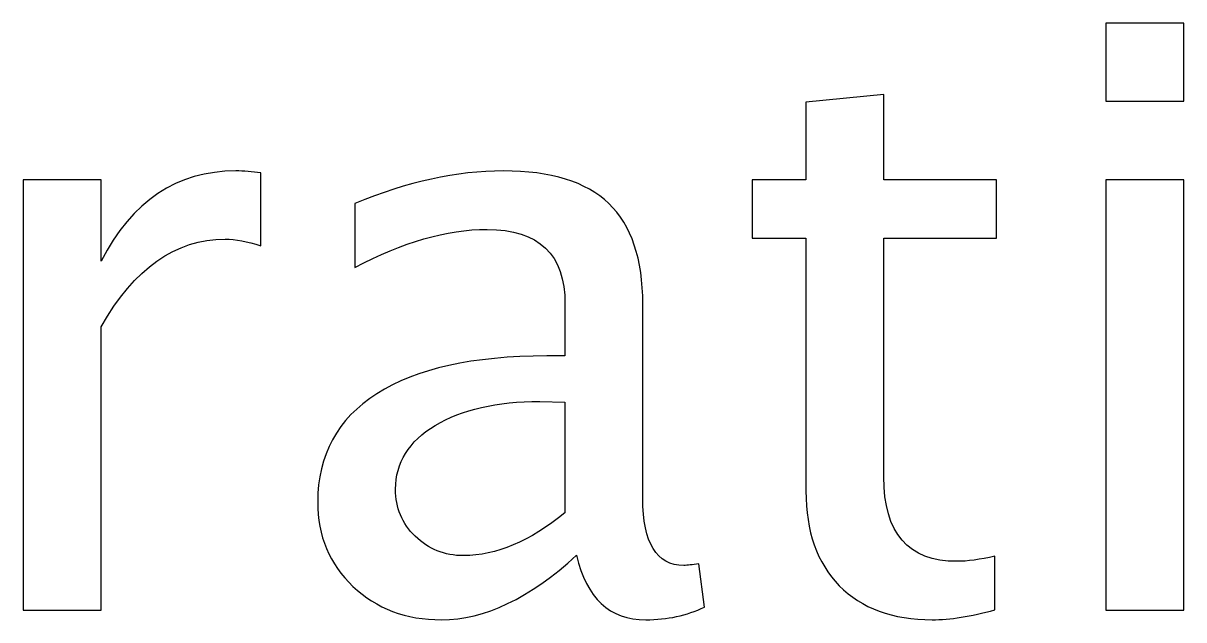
# Model space of a CAD drawing. Header units: centimetres. Extents: x -79 to 72, y -74 to 74.
# Drawn here: x -25.33 to -17.75, y 70.11 to 74 of the extents above; entities that cross this region are included whole.
import ezdxf

# ---------------------------------------------------------------- set-up
doc = ezdxf.new("R2010")
doc.units = ezdxf.units.CM
doc.header["$MEASUREMENT"] = 0
doc.layers.add('Layer 1', color=7, linetype='Continuous')

msp = doc.modelspace()

# ---------------------------------------------------------------- linework, layer by layer
at = {"layer": 'Layer 1'}
for points, knots in [([(-18.26149, 73.48832), (-18.26149, 73.48832), (-18.26149, 73.99632), (-18.26149, 73.99632), (-18.26149, 73.99632), (-18.26149, 73.99632), (-17.75349, 73.99632), (-17.75349, 73.99632), (-17.75349, 73.99632), (-17.75349, 73.99632), (-17.75349, 73.48832), (-17.75349, 73.48832), (-17.75349, 73.48832), (-17.75349, 73.48832), (-18.26149, 73.48832), (-18.26149, 73.48832)], [0, 0, 0, 0, 0.2, 0.2, 0.2, 0.2, 0.4, 0.4, 0.4, 0.4, 0.6, 0.6, 0.6, 0.6, 1, 1, 1, 1]), ([(-18.98644, 70.17132), (-19.14343, 70.12811), (-19.28013, 70.10694), (-19.39567, 70.10694), (-19.39567, 70.10694), (-19.65496, 70.10694), (-19.85692, 70.18102), (-20.00156, 70.32919), (-20.00156, 70.32919), (-20.14708, 70.47736), (-20.2194, 70.68285), (-20.2194, 70.94655), (-20.2194, 70.94655), (-20.2194, 70.94655), (-20.2194, 72.59402), (-20.2194, 72.59402), (-20.2194, 72.59402), (-20.2194, 72.59402), (-20.57042, 72.59402), (-20.57042, 72.59402), (-20.57042, 72.59402), (-20.57042, 72.59402), (-20.57042, 72.97503), (-20.57042, 72.97503), (-20.57042, 72.97503), (-20.57042, 72.97503), (-20.2194, 72.97503), (-20.2194, 72.97503), (-20.2194, 72.97503), (-20.2194, 72.97503), (-20.2194, 73.48214), (-20.2194, 73.48214), (-20.2194, 73.48214), (-20.2194, 73.48214), (-19.7114, 73.53065), (-19.7114, 73.53065), (-19.7114, 73.53065), (-19.7114, 73.53065), (-19.7114, 72.97503), (-19.7114, 72.97503), (-19.7114, 72.97503), (-19.7114, 72.97503), (-18.97586, 72.97503), (-18.97586, 72.97503), (-18.97586, 72.97503), (-18.97586, 72.97503), (-18.97586, 72.59402), (-18.97586, 72.59402), (-18.97586, 72.59402), (-18.97586, 72.59402), (-19.7114, 72.59402), (-19.7114, 72.59402), (-19.7114, 72.59402), (-19.7114, 72.59402), (-19.7114, 71.03827), (-19.7114, 71.03827), (-19.7114, 71.03827), (-19.7114, 70.67138), (-19.55177, 70.48794), (-19.23339, 70.48794), (-19.23339, 70.48794), (-19.16548, 70.48794), (-19.08346, 70.49941), (-18.98644, 70.52145), (-18.98644, 70.52145), (-18.98644, 70.52145), (-18.98644, 70.17132), (-18.98644, 70.17132)], [0, 0, 0, 0, 0.0555556, 0.0555556, 0.0555556, 0.0555556, 0.1111111, 0.1111111, 0.1111111, 0.1111111, 0.1666667, 0.1666667, 0.1666667, 0.1666667, 0.2222222, 0.2222222, 0.2222222, 0.2222222, 0.2777778, 0.2777778, 0.2777778, 0.2777778, 0.3333333, 0.3333333, 0.3333333, 0.3333333, 0.3888889, 0.3888889, 0.3888889, 0.3888889, 0.4444444, 0.4444444, 0.4444444, 0.4444444, 0.5, 0.5, 0.5, 0.5, 0.5555556, 0.5555556, 0.5555556, 0.5555556, 0.6111111, 0.6111111, 0.6111111, 0.6111111, 0.6666667, 0.6666667, 0.6666667, 0.6666667, 0.7222222, 0.7222222, 0.7222222, 0.7222222, 0.7777778, 0.7777778, 0.7777778, 0.7777778, 0.8333333, 0.8333333, 0.8333333, 0.8333333, 0.8888889, 0.8888889, 0.8888889, 0.8888889, 1, 1, 1, 1]), ([(-25.32762, 70.17044), (-25.32762, 70.17044), (-25.32762, 72.97503), (-25.32762, 72.97503), (-25.32762, 72.97503), (-25.32762, 72.97503), (-24.81962, 72.97503), (-24.81962, 72.97503), (-24.81962, 72.97503), (-24.81962, 72.97503), (-24.81962, 72.44498), (-24.81962, 72.44498), (-24.81962, 72.44498), (-24.61765, 72.83744), (-24.32485, 73.03323), (-23.94032, 73.03323), (-23.94032, 73.03323), (-23.88829, 73.03323), (-23.8336, 73.02882), (-23.77716, 73.02), (-23.77716, 73.02), (-23.77716, 73.02), (-23.77716, 72.54464), (-23.77716, 72.54464), (-23.77716, 72.54464), (-23.86535, 72.57374), (-23.94297, 72.58873), (-24.00999, 72.58873), (-24.00999, 72.58873), (-24.33279, 72.58873), (-24.60266, 72.39823), (-24.81962, 72.01635), (-24.81962, 72.01635), (-24.81962, 72.01635), (-24.81962, 70.17044), (-24.81962, 70.17044), (-24.81962, 70.17044), (-24.81962, 70.17044), (-25.32762, 70.17044), (-25.32762, 70.17044)], [0, 0, 0, 0, 0.0909091, 0.0909091, 0.0909091, 0.0909091, 0.1818182, 0.1818182, 0.1818182, 0.1818182, 0.2727273, 0.2727273, 0.2727273, 0.2727273, 0.3636364, 0.3636364, 0.3636364, 0.3636364, 0.4545455, 0.4545455, 0.4545455, 0.4545455, 0.5454545, 0.5454545, 0.5454545, 0.5454545, 0.6363636, 0.6363636, 0.6363636, 0.6363636, 0.7272727, 0.7272727, 0.7272727, 0.7272727, 0.8181818, 0.8181818, 0.8181818, 0.8181818, 1, 1, 1, 1]), ([(-21.71694, 70.52763), (-22.02209, 70.24717), (-22.31578, 70.10694), (-22.598, 70.10694), (-22.598, 70.10694), (-22.82996, 70.10694), (-23.0231, 70.17926), (-23.17568, 70.32478), (-23.17568, 70.32478), (-23.32914, 70.4703), (-23.40587, 70.65375), (-23.40587, 70.87511), (-23.40587, 70.87511), (-23.40587, 71.18115), (-23.2771, 71.41663), (-23.01957, 71.58067), (-23.01957, 71.58067), (-22.76205, 71.74471), (-22.39251, 71.82673), (-21.91097, 71.82673), (-21.91097, 71.82673), (-21.91097, 71.82673), (-21.79191, 71.82673), (-21.79191, 71.82673), (-21.79191, 71.82673), (-21.79191, 71.82673), (-21.79191, 72.16452), (-21.79191, 72.16452), (-21.79191, 72.16452), (-21.79191, 72.48996), (-21.96124, 72.65223), (-22.30079, 72.65223), (-22.30079, 72.65223), (-22.56361, 72.65223), (-22.85112, 72.56933), (-23.16245, 72.40352), (-23.16245, 72.40352), (-23.16245, 72.40352), (-23.16245, 72.82157), (-23.16245, 72.82157), (-23.16245, 72.82157), (-22.82026, 72.96268), (-22.49746, 73.03323), (-22.19496, 73.03323), (-22.19496, 73.03323), (-21.88363, 73.03323), (-21.65344, 72.96268), (-21.50616, 72.82068), (-21.50616, 72.82068), (-21.35799, 72.67869), (-21.28391, 72.45997), (-21.28391, 72.16452), (-21.28391, 72.16452), (-21.28391, 72.16452), (-21.28391, 70.89716), (-21.28391, 70.89716), (-21.28391, 70.89716), (-21.28391, 70.607), (-21.19483, 70.46148), (-21.0158, 70.46148), (-21.0158, 70.46148), (-20.99375, 70.46148), (-20.96112, 70.46501), (-20.9179, 70.47207), (-20.9179, 70.47207), (-20.9179, 70.47207), (-20.88174, 70.18984), (-20.88174, 70.18984), (-20.88174, 70.18984), (-20.99727, 70.13428), (-21.12427, 70.10694), (-21.26362, 70.10694), (-21.26362, 70.10694), (-21.50087, 70.10694), (-21.65168, 70.24717), (-21.71694, 70.52763)], [0, 0, 0, 0, 0.05, 0.05, 0.05, 0.05, 0.1, 0.1, 0.1, 0.1, 0.15, 0.15, 0.15, 0.15, 0.2, 0.2, 0.2, 0.2, 0.25, 0.25, 0.25, 0.25, 0.3, 0.3, 0.3, 0.3, 0.35, 0.35, 0.35, 0.35, 0.4, 0.4, 0.4, 0.4, 0.45, 0.45, 0.45, 0.45, 0.5, 0.5, 0.5, 0.5, 0.55, 0.55, 0.55, 0.55, 0.6, 0.6, 0.6, 0.6, 0.65, 0.65, 0.65, 0.65, 0.7, 0.7, 0.7, 0.7, 0.75, 0.75, 0.75, 0.75, 0.8, 0.8, 0.8, 0.8, 0.85, 0.85, 0.85, 0.85, 0.9, 0.9, 0.9, 0.9, 1, 1, 1, 1]), ([(-18.26149, 70.17044), (-18.26149, 70.17044), (-18.26149, 72.97503), (-18.26149, 72.97503), (-18.26149, 72.97503), (-18.26149, 72.97503), (-17.75349, 72.97503), (-17.75349, 72.97503), (-17.75349, 72.97503), (-17.75349, 72.97503), (-17.75349, 70.17044), (-17.75349, 70.17044), (-17.75349, 70.17044), (-17.75349, 70.17044), (-18.26149, 70.17044), (-18.26149, 70.17044)], [0, 0, 0, 0, 0.2, 0.2, 0.2, 0.2, 0.4, 0.4, 0.4, 0.4, 0.6, 0.6, 0.6, 0.6, 1, 1, 1, 1]), ([(-21.79191, 70.80456), (-21.79191, 70.80456), (-21.79191, 71.52511), (-21.79191, 71.52511), (-21.79191, 71.52511), (-21.79191, 71.52511), (-21.95507, 71.5304), (-21.95507, 71.5304), (-21.95507, 71.5304), (-22.23729, 71.5304), (-22.46483, 71.47836), (-22.63857, 71.37429), (-22.63857, 71.37429), (-22.81144, 71.26934), (-22.89787, 71.13088), (-22.89787, 70.95802), (-22.89787, 70.95802), (-22.89787, 70.83719), (-22.85465, 70.73488), (-22.7691, 70.6511), (-22.7691, 70.6511), (-22.68267, 70.56732), (-22.57772, 70.52498), (-22.45337, 70.52498), (-22.45337, 70.52498), (-22.2417, 70.52498), (-22.02121, 70.61847), (-21.79191, 70.80456)], [0, 0, 0, 0, 0.125, 0.125, 0.125, 0.125, 0.25, 0.25, 0.25, 0.25, 0.375, 0.375, 0.375, 0.375, 0.5, 0.5, 0.5, 0.5, 0.625, 0.625, 0.625, 0.625, 0.75, 0.75, 0.75, 0.75, 1, 1, 1, 1])]:
    msp.add_open_spline(points, degree=3, knots=knots, dxfattribs=at)

doc.saveas('drawing.dxf')
